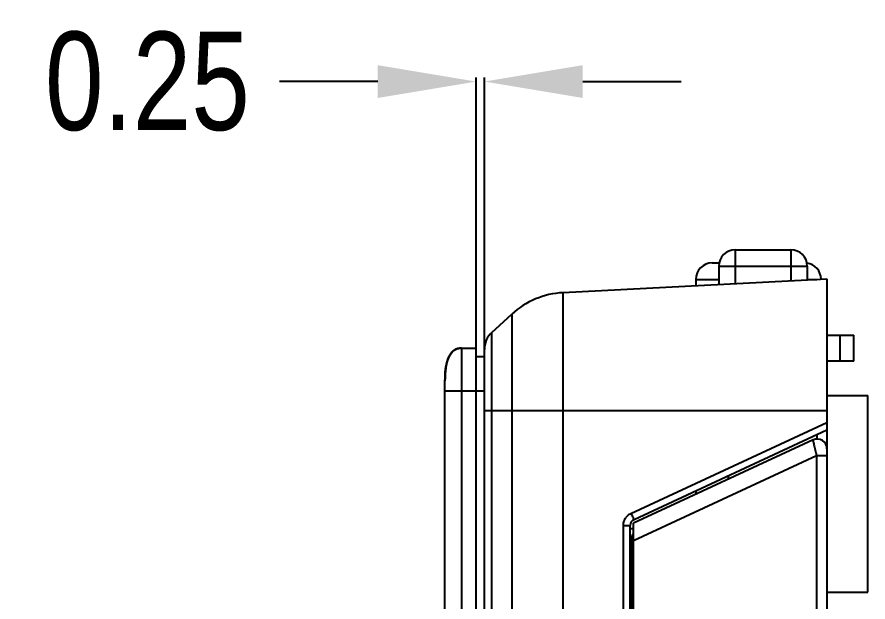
# Model space of a CAD drawing. Header units: millimetres. Extents: x -72 to 405, y 0 to 210.
# Drawn here: x 196.7 to 222.65, y 105.25 to 123.09 of the extents above; entities that cross this region are included whole.
import ezdxf

# ---------------------------------------------------------------- set-up
doc = ezdxf.new("R2010")
doc.units = ezdxf.units.MM
doc.header["$LTSCALE"] = 16.335
doc.header["$PDMODE"] = 3
doc.header["$PDSIZE"] = 0.3125
doc.layers.get('0').update_dxf_attribs({"linetype": 'CONTINUOUS'})
doc.layers.get('Defpoints').update_dxf_attribs({"linetype": 'CONTINUOUS'})
doc.layers.add('INTFCLR_31664_13_1', color=7, linetype='CONTINUOUS')
doc.styles.get("Standard").update_dxf_attribs({"font": 'txt', "width": 0.8})
doc.dimstyles.get("Standard").update_dxf_attribs({"dimtxt": 0.15625, "dimasz": 0.1875, "dimexe": 0.125, "dimexo": 0.0625, "dimtad": 0, "dimtih": 1, "dimtoh": 1, "dimdsep": 46, "dimtxsty": 'STANDARD', "dimblk": '_FILLED', "dimblk1": '_FILLED', "dimblk2": '_FILLED', "dimcen": 0.09, "dimazin": 2, "dimtp": 0.01, "dimtm": 0.01, "dimtfac": 1, "dimtofl": 0, "dimtmove": 0, "dimatfit": 3, "dimldrblk": '_FILLED', "dimfxl": 1, "dimtolj": 1, "dimarcsym": 0})

# ---------------------------------------------------------------- blocks, each defined once
blk = doc.blocks.new('_FILLED')
at = {"color": 0, "linetype": 'ByBlock'}
blk.add_solid([(0, 0), (-1, 0.1667), (-1, -0.1667)], dxfattribs=at)
blk = doc.blocks.new('*D4')
at = {"color": 3, "lineweight": -2}
for p, q in [((210.7, 112.802), (210.7, 121.245)), ((210.95, 112.802), (210.95, 121.245)), ((207.7, 121.12), (204.7, 121.12)), ((213.95, 121.12), (216.95, 121.12))]:
    blk.add_line(p, q, dxfattribs=at)
at = {"layer": 'Defpoints', "color": 0}
for p in [(210.7, 121.12), (210.7, 112.74), (210.95, 112.74)]:
    blk.add_point(p, dxfattribs=at)
at = {"color": 3, "lineweight": -2, "xscale": 3, "yscale": 3, "zscale": 3}
blk.add_blockref('_FILLED', (210.7, 121.12), dxfattribs=at)
at = {"color": 3, "lineweight": -2, "xscale": 3, "yscale": 3, "zscale": 3, "rotation": 180}
blk.add_blockref('_FILLED', (210.95, 121.12), dxfattribs=at)
at = {"color": 3, "insert": (200.675, 121.12), "char_height": 3, "attachment_point": 5}
blk.add_mtext('\\A1;0.25', dxfattribs=at)

msp = doc.modelspace()

# ---------------------------------------------------------------- linework, layer by layer
at = {"color": 7, "linetype": 'Continuous'}
for p, q in [((218.6, 115.99), (218.6, 114.959)), ((218.6, 115.99), (220.3, 115.99)), ((220.3, 115.99), (220.3, 115.048)), ((217.9, 115.59), (218.11, 115.59)), ((218.1, 115.49), (218.1, 114.933)), ((218.1, 115.49), (220.8, 115.49)), ((220.8, 115.49), (220.8, 115.075)), ((213.347, 114.684), (221.4, 115.106)), ((217.4, 115.09), (217.4, 114.896)), ((217.4, 115.09), (218.1, 115.09)), ((220.8, 115.09), (221.09, 115.09)), ((221.4, 115.106), (221.4, 83.154)), ((213.347, 114.684), (213.347, 83.576)), ((211.176, 113.466), (211.785, 114.027)), ((211.785, 114.027), (211.785, 84.233)), ((211.176, 84.793), (211.176, 113.466)), ((221.4, 113.39), (222.22, 113.39)), ((221.8, 112.59), (221.8, 113.39)), ((222.22, 112.59), (222.22, 113.39)), ((210.25, 112.99), (210.25, 85.27)), ((210.25, 112.99), (210.7, 112.99)), ((210.7, 85.27), (210.7, 112.99)), ((210.95, 85.308), (210.95, 112.951)), ((210.7, 112.74), (210.95, 112.74)), ((222.22, 112.59), (221.4, 112.59)), ((209.75, 86.27), (209.75, 111.99)), ((209.75, 111.69), (210.95, 111.69)), ((221.4, 111.55), (222.65, 111.55)), ((222.65, 105.55), (222.65, 111.55)), ((210.95, 111.09), (221.4, 111.09)), ((215.421, 107.952), (221.4, 110.725)), ((215.516, 107.771), (221.4, 110.5)), ((221.095, 110.359), (221.095, 110.22)), ((220.974, 110.192), (215.5, 107.653)), ((221.084, 109.704), (215.5, 107.114)), ((221.4, 109.704), (221.084, 109.704)), ((221.084, 109.704), (221.084, 88.555)), ((218.4, 108.998), (218.4, 109.109)), ((217.4, 108.645), (217.4, 108.534)), ((215.189, 107.589), (215.4, 107.589)), ((215.189, 90.67), (215.189, 107.589)), ((215.4, 90.67), (215.4, 107.589)), ((215.4, 107.49), (215.5, 107.49)), ((215.5, 104.803), (215.5, 107.653)), ((215.4, 106.63), (215.45, 106.63)), ((221.4, 105.55), (222.65, 105.55))]:
    msp.add_line(p, q, dxfattribs=at)
for centre, radius, start, end in [((218.6, 115.49), 0.5, 90, 180), ((220.3, 115.49), 0.5, 0, 90), ((217.9, 115.09), 0.5, 90, 180), ((220.72, 115.09), 0.5, 0.7809, 81.7584), ((213.478, 112.187), 2.5, 93, 132.6222), ((211.65, 112.951), 0.7, 132.6222, 180), ((210.225, 112.654), 0.336, 115.108, 122.1003), ((210.629, 112.365), 0.842, 155.8596, 158.7058), ((210.327, 112.531), 0.496, 138.0271, 143.6868), ((211.277, 112.177), 1.518, 168.1075, 169.7468), ((212.238, 112.054), 2.487, 174.8682, 176.2621), ((221.1, 109.92), 0.3, 0, 114.885), ((215.591, 107.587), 0.402, 125.4587, 143.5824), ((215.59, 107.588), 0.401, 114.8995, 125.3889), ((215.6, 107.589), 0.2, 114.885, 180)]:
    msp.add_arc(centre, radius, start, end, dxfattribs=at)
for points, knots in [([(209.75, 111.99), (209.749, 112.239), (209.782, 112.596), (209.967, 112.912), (210.138, 112.992), (210.25, 112.991)], [0, 0, 0, 0, 0.496129, 0.77997, 1, 1, 1, 1]), ([(210.25, 112.991), (210.196, 112.992), (210.095, 112.976), (209.976, 112.892), (209.893, 112.783), (209.812, 112.605), (209.758, 112.34), (209.75, 112.118), (209.75, 112)], [0, 0, 0, 0, 0.130239, 0.239149, 0.346883, 0.460495, 0.712782, 1, 1, 1, 1]), ([(210.25, 112.991), (210.234, 112.991), (210.176, 112.989), (210.119, 112.975), (210.082, 112.958)], [0, 0, 0, 0, 0.282224, 1, 1, 1, 1]), ([(209.845, 112.671), (209.839, 112.657), (209.818, 112.597), (209.802, 112.536), (209.792, 112.49)], [0, 0, 0, 0, 0.241801, 1, 1, 1, 1]), ([(209.927, 112.825), (209.921, 112.817), (209.896, 112.78), (209.875, 112.74), (209.861, 112.709)], [0, 0, 0, 0, 0.245066, 1, 1, 1, 1]), ([(209.783, 112.447), (209.781, 112.433), (209.771, 112.377), (209.765, 112.32), (209.761, 112.277)], [0, 0, 0, 0, 0.243605, 1, 1, 1, 1]), ([(209.756, 112.217), (209.755, 112.199), (209.751, 112.127), (209.75, 112.055), (209.75, 112)], [0, 0, 0, 0, 0.244165, 1, 1, 1, 1]), ([(220.974, 110.192), (220.973, 110.192), (220.973, 110.187), (220.973, 110.18), (220.975, 110.168), (220.978, 110.152), (220.982, 110.131), (220.99, 110.095), (221.002, 110.042), (221.019, 109.969), (221.038, 109.886), (221.061, 109.797), (221.076, 109.736), (221.084, 109.704)], [0, 0, 0, 0, 0.00598, 0.021134, 0.045628, 0.079267, 0.121726, 0.172576, 0.297327, 0.448561, 0.620405, 0.806504, 1, 1, 1, 1]), ([(215.189, 107.589), (215.189, 107.631), (215.203, 107.716), (215.242, 107.792), (215.267, 107.826)], [0, 0, 0, 0, 0.500028, 1, 1, 1, 1]), ([(215.421, 107.952), (215.432, 107.929), (215.448, 107.894), (215.469, 107.851), (215.483, 107.824), (215.495, 107.802), (215.504, 107.785), (215.511, 107.776), (215.514, 107.772), (215.515, 107.77), (215.516, 107.771)], [0, 0, 0, 0, 0.379031, 0.551916, 0.703275, 0.827764, 0.920401, 0.978046, 0.993296, 1, 1, 1, 1])]:
    msp.add_open_spline(points, degree=3, knots=knots, dxfattribs=at)
msp.add_open_spline([(210.046, 112.938), (210.014, 112.918), (209.984, 112.892), (209.958, 112.863)], degree=3, dxfattribs=at)
at = {"layer": 'INTFCLR_31664_13_1', "color": 7, "linetype": 'Continuous'}
for p, q in [((215.45, 107.21), (215.45, 92.91)), ((215.45, 105.478), (215.5, 105.478))]:
    msp.add_line(p, q, dxfattribs=at)
msp.add_arc((215.65, 107.21), 0.2, 139.2197, 180, dxfattribs=at)

# ---------------------------------------------------------------- dimensions: what is measured, and where the dimension line sits
dim = msp.add_linear_dim(base=(210.7, 121.12), p1=(210.95, 112.74), p2=(210.7, 112.74), dimstyle='STANDARD', override={"dimtxt": 3, "dimasz": 3, "dimzin": 0, "dimcen": 2.673, "dimclrd": 3, "dimclre": 3, "dimclrt": 3, "dimadec": 0, "dimazin": 0, "dimtp": 0, "dimtm": 0, "dimtzin": 0})
dim.commit()
dim.dimension.update_dxf_attribs({"geometry": '*D4', "text_midpoint": (200.675, 121.12)})

doc.saveas('drawing.dxf')
